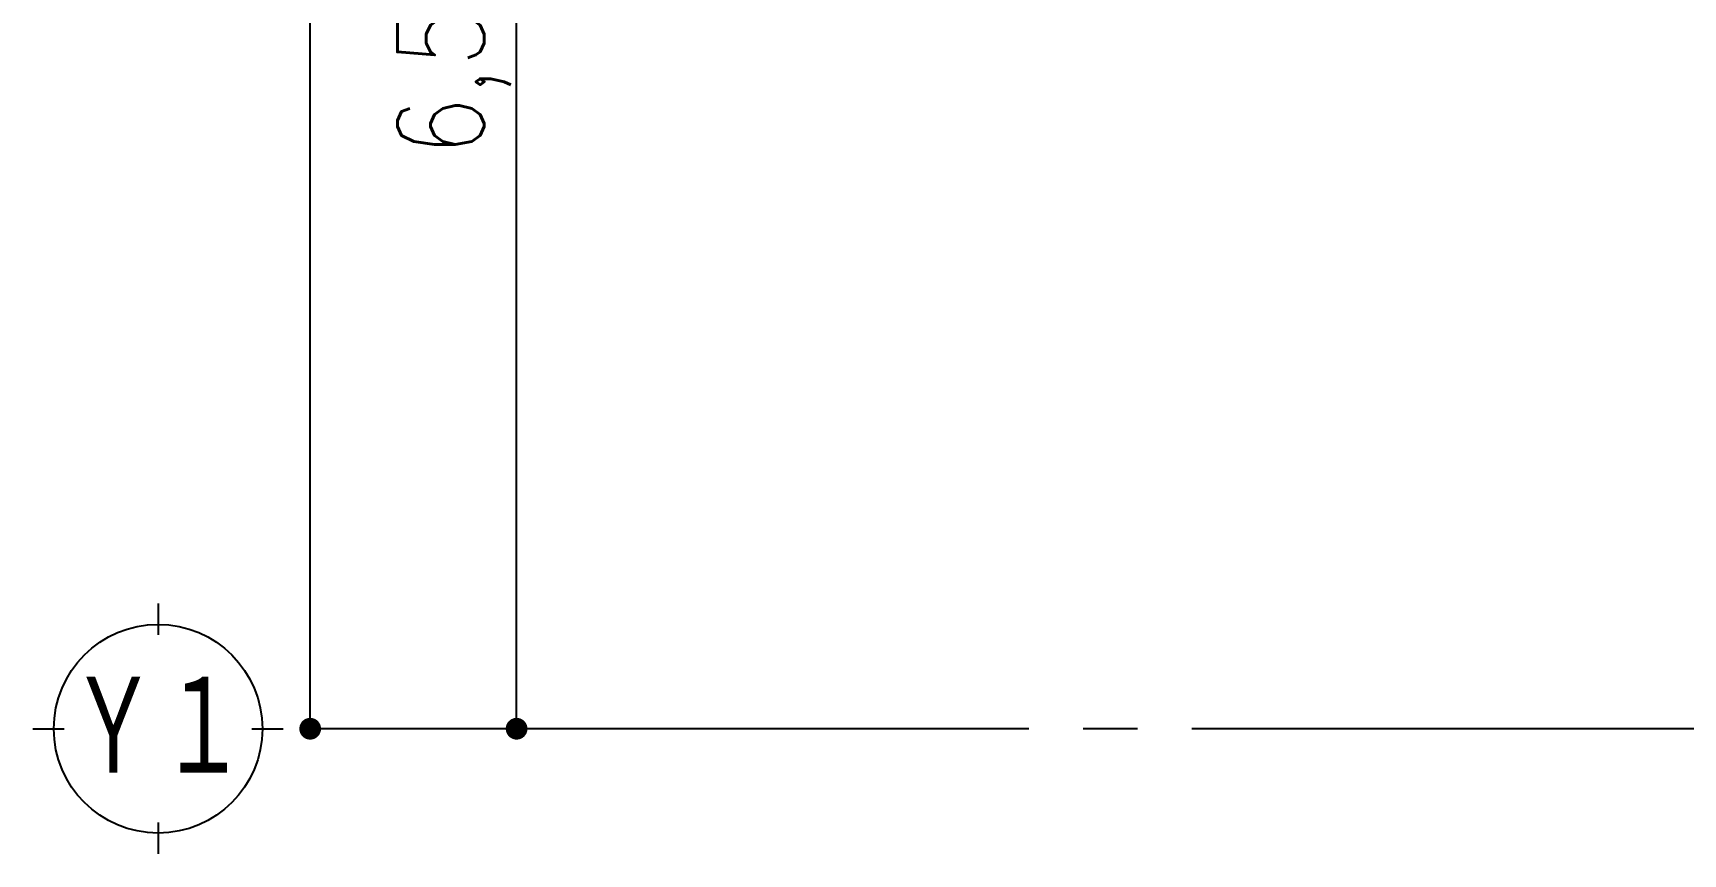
# Model space of a CAD drawing. Header units: millimetres. Extents: x 15495 to 166182, y -39946 to 18307.
# Drawn here: x 19597 to 27192, y -645 to 3131 of the extents above; entities that cross this region are included whole.
import ezdxf
from ezdxf.enums import TextEntityAlignment as Align

# ---------------------------------------------------------------- set-up
doc = ezdxf.new("R2010")
doc.units = ezdxf.units.MM
doc.header["$LTSCALE"] = 1000
doc.linetypes.add('CENTER', pattern=[2, 1.25, -0.25, 0.25, -0.25])
doc.layers.get('0').update_dxf_attribs({"linetype": 'CONTINUOUS'})
for name, color, linetype in [('SF-E_DIM-100', 3, 'CONTINUOUS'), ('SF-E_GRID-100', 1, 'CENTER'), ('SF-E_GRID-50', 1, 'CENTER')]:
    doc.layers.add(name, color=color, linetype=linetype)
doc.styles.add('DIM', font='romans.shx', dxfattribs={"width": 0.8, "bigfont": 'bigfont.shx'})
doc.styles.get("Standard").update_dxf_attribs({"font": 'txt.shx', "bigfont": 'bigfont.shx'})
doc.dimstyles.new('DIM100_4_3', dxfattribs={"dimscale": 100, "dimtxt": 4, "dimasz": 1, "dimexe": 0, "dimexo": 1, "dimgap": 0.5, "dimtad": 1, "dimdec": 1, "dimdsep": 46, "dimlunit": 6, "dimtxsty": 'DIM', "dimblk1": 'DOT', "dimblk2": 'DOT', "dimsah": 1, "dimcen": 1, "dimclrd": 256, "dimclre": 256, "dimclrt": 256, "dimadec": 0, "dimazin": 0, "dimtfac": 1, "dimtdec": 1, "dimtix": 1, "dimtmove": 2, "dimatfit": 3, "dimldrblk": 'DOT', "dimfxl": 1, "dimtvp": 0.833333, "dimtolj": 1, "dimarcsym": 0})
doc.dimstyles.new('DIM100_5_3', dxfattribs={"dimscale": 100, "dimtxt": 5, "dimasz": 1, "dimexe": 0, "dimexo": 1, "dimgap": 0.5, "dimtad": 1, "dimdec": 1, "dimdsep": 46, "dimlunit": 6, "dimtxsty": 'DIM', "dimblk1": 'DOT', "dimblk2": 'DOT', "dimsah": 1, "dimcen": 1, "dimclrd": 256, "dimclre": 256, "dimclrt": 256, "dimadec": 0, "dimazin": 0, "dimtfac": 1, "dimtdec": 1, "dimtix": 1, "dimtmove": 2, "dimatfit": 3, "dimldrblk": 'DOT', "dimfxl": 1, "dimtvp": 0.833333, "dimtolj": 1, "dimarcsym": 0})

# ---------------------------------------------------------------- blocks, each defined once
blk = doc.blocks.new('DOT')
at = {"color": 0, "linetype": 'ByBlock'}
blk.add_line((-0.5, 0), (-1, 0), dxfattribs=at)
at = {"color": 0, "linetype": 'ByBlock', "const_width": 0.5}
blk.add_lwpolyline([(-0.25, 0, 1), (0.25, 0, 1)], format="xyb", close=True, dxfattribs=at)
blk = doc.blocks.new('*D447')
at = {"layer": 'SF-E_DIM-100', "lineweight": -2}
for p, q in [((23295.5, 12931), (20872.7, 12931)), ((20872.7, 31), (20872.7, 12831)), ((23295.5, -69), (20872.7, -69))]:
    blk.add_line(p, q, dxfattribs=at)
at = {"layer": 'SF-E_DIM-100', "lineweight": -2, "xscale": 100, "yscale": 100, "zscale": 100}
for p, rotation in [((20872.7, 12931), 90), ((20872.7, -69), 270)]:
    blk.add_blockref('DOT', p, dxfattribs=dict(at, rotation=rotation))
at = {"layer": 'SF-E_DIM-100', "insert": (20397, 8998.9), "char_height": 500, "attachment_point": 5, "rotation": 90, "style": 'DIM'}
blk.add_mtext('\\A1;13,000', dxfattribs=at)
blk = doc.blocks.new('_DOT')
at = {"color": 0, "linetype": 'ByBlock'}
blk.add_line((-0.5, 0), (-1, 0), dxfattribs=at)
at = {"color": 0, "linetype": 'ByBlock', "const_width": 0.5}
blk.add_lwpolyline([(-0.25, 0, 1), (0.25, 0, 1)], format="xyb", close=True, dxfattribs=at)
blk = doc.blocks.new('*D468')
at = {"layer": 'SF-E_DIM-100', "lineweight": -2}
for p, q in [((23545.6, 6431), (21822.9, 6431)), ((21822.9, 31), (21822.9, 6331)), ((23545.6, -69), (21822.9, -69))]:
    blk.add_line(p, q, dxfattribs=at)
at = {"layer": 'SF-E_DIM-100', "lineweight": -2, "xscale": 100, "yscale": 100, "zscale": 100}
for p, rotation in [((21822.9, 6431), 90), ((21822.9, -69), 270)]:
    blk.add_blockref('DOT', p, dxfattribs=dict(at, rotation=rotation))
at = {"layer": 'SF-E_DIM-100', "insert": (21534.8, 3181), "char_height": 400, "attachment_point": 5, "rotation": 90, "style": 'DIM'}
blk.add_mtext('\\A1;6,500', dxfattribs=at)
blk = doc.blocks.new('SF-BLOCK_50')
at = {"layer": 'SF-E_GRID-50'}
blk.add_line((31351.03, 0), (-4082.3, 0), dxfattribs=at)
blk = doc.blocks.new('SF-BLOCK_100')
at = {"layer": 'SF-E_GRID-100', "color": 3, "linetype": 'Continuous'}
for p, q in [((-9867.99, 576), (-9867.99, 432)), ((-10443.99, 0), (-10299.99, 0)), ((-9436, 0), (-9292, 0)), ((-9867.99, -432), (-9867.99, -576))]:
    blk.add_line(p, q, dxfattribs=at)
at = {"layer": 'SF-E_GRID-100'}
blk.add_line((34140.32, 0), (-9167.99, 0), dxfattribs=at)
at = {"layer": 'SF-E_GRID-100', "color": 3, "linetype": 'Continuous'}
blk.add_circle((-9867.99, 0), 480, dxfattribs=at)
at = {"layer": 'SF-E_GRID-100', "color": 3, "linetype": 'Continuous', "width": 0.75}
blk.add_text('Ｙ１', height=500, dxfattribs=at).set_placement((-9867.99, 0), align=Align.MIDDLE)
at = {"layer": 'SF-E_DIM-100'}
dim = blk.add_linear_dim(base=(-9167.99, 13000), p1=(-6645.25, 0), p2=(-6645.25, 13000), angle=90, dimstyle='DIM100_5_3', dxfattribs=at)
dim.commit()
dim.dimension.update_dxf_attribs({"geometry": '*D447', "text_midpoint": (-9643.7, 9067.95), "dimtype": 128, "insert": (-30040.71, 69)})
dim = blk.add_linear_dim(base=(-8217.82, 6500), p1=(-6395.07, 0), p2=(-6395.07, 6500), angle=90, dimstyle='DIM100_4_3', dxfattribs=at)
dim.commit()
dim.dimension.update_dxf_attribs({"geometry": '*D468', "text_midpoint": (-8505.91, 3250), "insert": (-30040.71, 69)})

msp = doc.modelspace()

# ---------------------------------------------------------------- block references
for name in ['SF-BLOCK_100', 'SF-BLOCK_50']:
    msp.add_blockref(name, (30040.7, -69))

doc.saveas('drawing.dxf')
